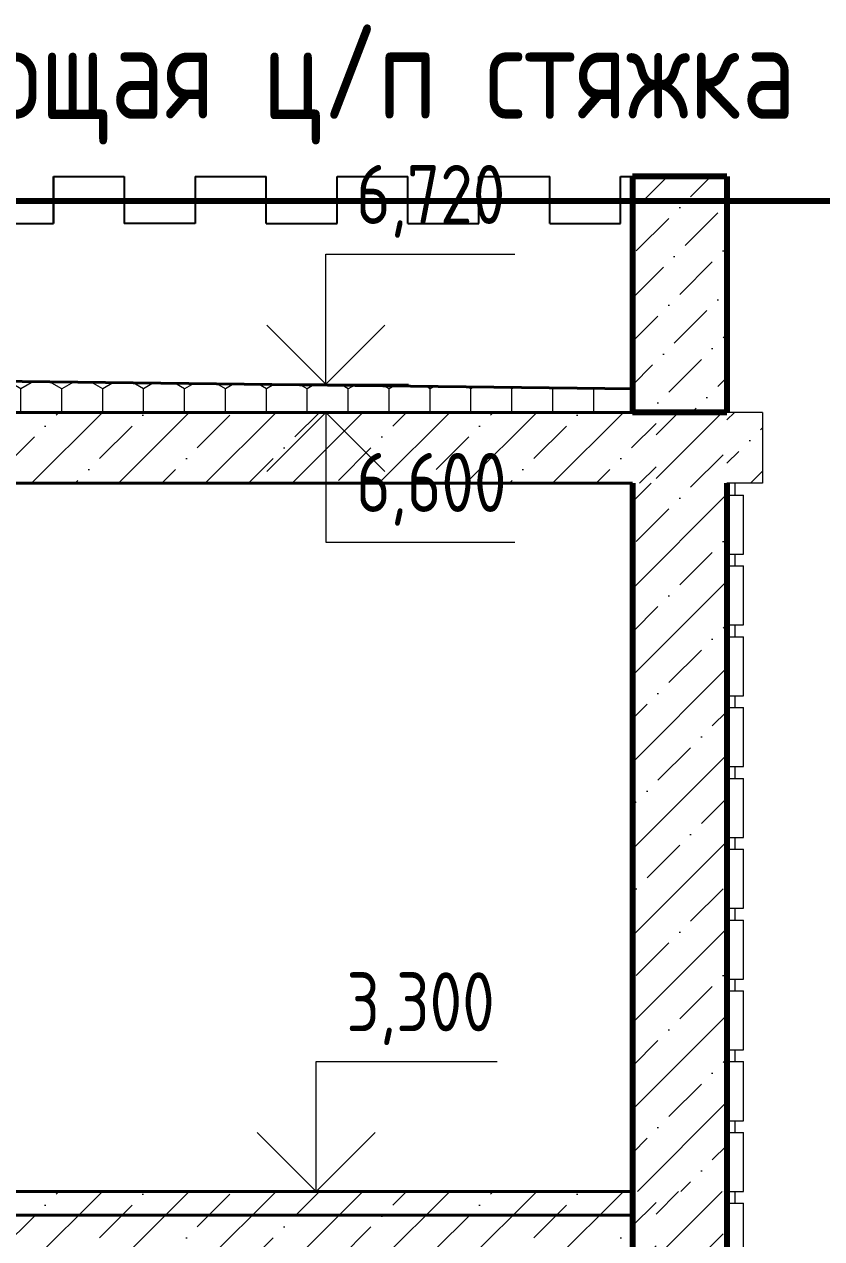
# Model space of a CAD drawing. Header units: feet. Extents: x -10410 to 374725, y -46422 to 88923.
# Drawn here: x 163174 to 166549, y 3100 to 8244 of the extents above; entities that cross this region are included whole.
import ezdxf
from ezdxf.enums import TextEntityAlignment as Align

# ---------------------------------------------------------------- set-up
doc = ezdxf.new("R2010")
doc.units = ezdxf.units.FT
doc.header["$MEASUREMENT"] = 0
doc.set_wipeout_variables(frame=1)
doc.linetypes.add('Wipeout_Contour', pattern=[1000, 0, -1000])
for name, color, linetype in [('Интерьер - Мебель', 7, 'Continuous'), ('Конструктив - Перекрытия', 7, 'Continuous'), ('Конструктив - Стены Несущие', 7, 'Continuous')]:
    doc.layers.add(name, color=color, linetype=linetype)
for name, color, linetype, lineweight in [('Интерьер - Мебель_Ном._пера__1', 7, 'Continuous', 20), ('Интерьер - Мебель_Ном._пера__7', 7, 'Continuous', 20), ('Конструктив - Перекрытия_Ном._пера__120', 7, 'Continuous', 5), ('Конструктив - Перекрытия_Ном._пера__21', 7, 'Continuous', 40), ('Конструктив - Стены Несущие_Ном._пера__120', 7, 'Continuous', 5), ('Конструктив - Стены Несущие_Ном._пера__47', 7, 'Continuous', 80), ('Маркер - Оси_Ном._пера__1', 7, 'Continuous', 20), ('Местность - Рельеф_Ном._пера__41', 7, 'Continuous', 80)]:
    doc.layers.add(name, color=color, linetype=linetype, lineweight=lineweight)
doc.layers.add('Конструктив - Перекрытия_Ном._пера__170', color=7, linetype='Continuous', lineweight=5, true_color=0x9f9f00)
doc.layers.add('Конструктив - Стены Несущие_Ном._пера__87', color=7, linetype='Continuous', lineweight=25, true_color=0x6a6a6a)
doc.styles.add('СГЕНЕРИР_СТИЛЬ_2', font='CS_Gost2304.shx')

# ---------------------------------------------------------------- blocks, each defined once
blk = doc.blocks.new('Отметка высоты 18')
at = {"layer": 'Интерьер - Мебель_Ном._пера__1', "linetype": 'Continuous'}
for p, q in [((0, 0), (0, 550)), ((0, 550), (766.1, 550)), ((0, 0), (-250, 250)), ((0, 0), (250, 250)), ((0, 0), (-550, 0)), ((0, 0), (350, 0))]:
    blk.add_line(p, q, dxfattribs=at)
at = {"layer": 'Интерьер - Мебель_Ном._пера__1', "style": 'СГЕНЕРИР_СТИЛЬ_2'}
blk.add_attdef('ac_toplevel', text='', height=250, dxfattribs=at).set_placement((0, 603.5), align=Align.BOTTOM_LEFT)
blk = doc.blocks.new('Отметка высоты 18_3')
at = {"layer": 'Интерьер - Мебель_Ном._пера__1', "linetype": 'Continuous'}
for p, q in [((0, 0), (0, 550)), ((0, 550), (800, 550)), ((0, 0), (-250, 250)), ((0, 0), (250, 250)), ((0, 0), (-550, 0)), ((0, 0), (350, 0))]:
    blk.add_line(p, q, dxfattribs=at)
at = {"layer": 'Интерьер - Мебель_Ном._пера__1', "style": 'СГЕНЕРИР_СТИЛЬ_2'}
blk.add_attdef('ac_toplevel', text='', height=250, dxfattribs=at).set_placement((0, 603.5), align=Align.BOTTOM_LEFT)
blk = doc.blocks.new('Отметка высоты 18_4')
at = {"layer": 'Интерьер - Мебель_Ном._пера__1', "linetype": 'Continuous'}
for p, q in [((0, 0), (-550, 0)), ((0, 0), (-250, -250)), ((0, 0), (0, -550)), ((0, 0), (350, 0)), ((0, 0), (250, -250)), ((0, -550), (800, -550))]:
    blk.add_line(p, q, dxfattribs=at)
at = {"layer": 'Интерьер - Мебель_Ном._пера__1', "style": 'СГЕНЕРИР_СТИЛЬ_2'}
blk.add_attdef('ac_toplevel', text='', height=250, dxfattribs=at).set_placement((0, -496.5), align=Align.BOTTOM_LEFT)

msp = doc.modelspace()

# ---------------------------------------------------------------- hatches: boundary and pattern name
at = {"layer": 'Конструктив - Стены Несущие_Ном._пера__120', "linetype": 'Continuous'}
h = msp.add_hatch(dxfattribs=at)
h.set_pattern_fill('ЛИНИИ_НАКЛОННЫЕ_ШТРИХПУН_B2', color=256, style=0, pattern_type=2)
h.set_pattern_definition([(45, (165948.16, 7100), (-183.85, 183.85), [195, -65, 0, -65]), (45, (165971.14, 7306.83), (-183.85, 183.85), [195, -65, 0, -65])])
h.paths.add_polyline_path([(166148.16301, 7600), (165748.16301, 7600), (165748.16301, 6600), (166148.16301, 6600)])
h = msp.add_hatch(dxfattribs=at)
h.set_pattern_fill('СЕТКА_ШЕСТИУГОЛЬНАЯ', color=256, style=0, pattern_type=2)
h.set_pattern_definition([(90, (0, 0), (-173.20508, 0), [100, -200]), (90, (-86.6, 150), (-173.20508, 0), [100, -200]), (150, (-3e-13, 100), (86.60254, 150), [100, -200]), (150, (-173.2, 100), (86.60254, 150), [100, -200]), (210, (0, 0), (-86.60254, 150), [100, -200]), (210, (-173.2, -6e-13), (-86.60254, 150), [100, -200])])
h.paths.add_polyline_path([(156548.16301, 6600), (165748.16301, 6600), (165748.16301, 6700), (156548.16301, 6812.01401)])

# ---------------------------------------------------------------- linework, layer by layer
at = {"layer": 'Конструктив - Перекрытия_Ном._пера__21', "linetype": 'Continuous'}
for p, q in [((165748.16301, 6700), (156548.16301, 6812.01401)), ((165748.16301, 6600), (156548.16301, 6600)), ((165748.16301, 3200), (156548.16301, 3200))]:
    msp.add_line(p, q, dxfattribs=at)
at = {"layer": 'Конструктив - Стены Несущие_Ном._пера__47', "linetype": 'Continuous'}
for p, q in [((165748.16301, 7600), (165748.16301, 6600)), ((166148.16301, 7600), (165748.16301, 7600))]:
    msp.add_line(p, q, dxfattribs=at)
at = {"layer": 'Конструктив - Стены Несущие_Ном._пера__87', "linetype": 'Continuous'}
for p, q in [((163297.43614, 7600), (163597.30878, 7600)), ((163297.43614, 7600), (163297.43614, 7400)), ((163297.43614, 7400), (163297.43614, 7600)), ((163597.30878, 7600), (163597.30878, 7400)), ((163897.30878, 7600), (164197.79077, 7600)), ((163897.30878, 7600), (163897.30878, 7400)), ((164197.79077, 7400), (164197.79077, 7600)), ((164497.79077, 7600), (164798.02434, 7600)), ((164497.79077, 7400), (164497.79077, 7600)), ((164798.02434, 7400), (164798.02434, 7600)), ((165098.02434, 7600), (165397.86726, 7600)), ((165098.02434, 7400), (165098.02434, 7600)), ((165397.86726, 7400), (165397.86726, 7600)), ((165697.86726, 7600), (165748.16301, 7600)), ((165697.86726, 7400), (165697.86726, 7600)), ((162997.43614, 7400), (163297.43614, 7400)), ((163897.30878, 7400), (163597.30878, 7400)), ((164197.79077, 7400), (164497.79077, 7400)), ((164798.02434, 7400), (165098.02434, 7400)), ((165397.86726, 7400), (165697.86726, 7400))]:
    msp.add_line(p, q, dxfattribs=at)
at = {"layer": 'Местность - Рельеф_Ном._пера__41', "linetype": 'Continuous'}
msp.add_line((160418.42452, 7495.90048), (172772.52187, 7495.90048), dxfattribs=at)

# ---------------------------------------------------------------- block references
at = {"layer": 'Интерьер - Мебель', "linetype": 'Continuous'}
ref = msp.add_blockref('Отметка высоты 18_3', (164450.61957, 6719.79816), dxfattribs=dict(at, zscale=1000))
ref.add_attrib('ac_toplevel', ' 6,720', dxfattribs={"layer": 'Интерьер - Мебель_Ном._пера__1', "color": 7, "height": 250, "style": 'СГЕНЕРИР_СТИЛЬ_2'}).set_placement((164450.61957, 7323.25331), align=Align.BOTTOM_LEFT)

# ---------------------------------------------------------------- texts
at = {"layer": 'Маркер - Оси_Ном._пера__1', "linetype": 'Continuous', "insert": (160703.32075, 7989.55277), "char_height": 400, "attachment_point": 4, "style": 'СГЕНЕРИР_СТИЛЬ_2'}
msp.add_mtext('\\A1;{\\FCS_Gost2304.shx;Выравнивающая ц/п стяжка}', dxfattribs=at)

# ---------------------------------------------------------------- wipeouts: each hides what was drawn before it
at = {"color": 254, "linetype": 'Wipeout_Contour', "lineweight": 0, "ltscale": 664850.358005}
msp.add_wipeout([(166148.16301, 3000), (166218.16301, 3000), (166218.16301, 3250), (166148.16301, 3250)], dxfattribs=at).dxf.layer = 'Интерьер - Мебель'
at = {"color": 254, "linetype": 'Wipeout_Contour', "lineweight": 0, "ltscale": 1308732.855418321}
msp.add_wipeout([(165748.163, 6300), (162748.20216, 6300), (162748.20216, 5436.99999), (162767.20214, 5436.99999), (162767.20214, 5435.79268), (162767.20214, 5386.99999), (162767.20214, 3300), (165748.163, 3300)], dxfattribs=at).dxf.layer = 'Конструктив - Стены Несущие'

# ---------------------------------------------------------------- next in the draw order: hatches: boundary and pattern name
at = {"layer": 'Конструктив - Стены Несущие_Ном._пера__120', "linetype": 'Continuous'}
h = msp.add_hatch(dxfattribs=at)
h.set_pattern_fill('ЖЕЛЕЗОБЕТОН', color=256, style=0, pattern_type=2)
h.set_pattern_definition([(45, (161148.16, 6450), (-183.848, 183.848), []), (45, (161056.24, 6541.92), (-183.848, 183.848), [195, -65, 0, -65])])
h.paths.add_polyline_path([(165848.16288, 6300), (165848.16288, 6600), (156448.16295, 6600), (156448.16295, 6300)])
h = msp.add_hatch(dxfattribs=at)
h.set_pattern_fill('ЖЕЛЕЗОБЕТОН', color=256, style=0, pattern_type=2)
h.set_pattern_definition([(45, (161148.16, 3150), (-183.848, 183.848), []), (45, (161056.24, 3241.92), (-183.848, 183.848), [195, -65, 0, -65])])
h.paths.add_polyline_path([(165848.16288, 3000), (165848.16288, 3300), (156448.16295, 3300), (156448.16295, 3000)])

# ---------------------------------------------------------------- next in the draw order: linework, layer by layer
at = {"layer": 'Интерьер - Мебель_Ном._пера__7', "linetype": 'Continuous'}
msp.add_line((166218.16301, 3000), (166218.16301, 3250), dxfattribs=at)
at = {"layer": 'Конструктив - Перекрытия_Ном._пера__21', "linetype": 'Continuous'}
for p, q in [((165748.16301, 6300), (162748.20216, 6300)), ((165748.16301, 3300), (162748.20216, 3300))]:
    msp.add_line(p, q, dxfattribs=at)
at = {"layer": 'Конструктив - Стены Несущие_Ном._пера__47', "linetype": 'Continuous'}
msp.add_line((165748.16301, 6300), (165748.16301, 3000), dxfattribs=at)

# ---------------------------------------------------------------- next in the draw order: block references
at = {"layer": 'Интерьер - Мебель', "linetype": 'Continuous'}
ref = msp.add_blockref('Отметка высоты 18_4', (164450.61957, 6600), dxfattribs=dict(at, zscale=1000))
ref.add_attrib('ac_toplevel', ' 6,600', dxfattribs={"layer": 'Интерьер - Мебель_Ном._пера__1', "color": 7, "height": 250, "style": 'СГЕНЕРИР_СТИЛЬ_2'}).set_placement((164450.61957, 6103.45515), align=Align.BOTTOM_LEFT)
ref = msp.add_blockref('Отметка высоты 18', (164409.03073, 3300), dxfattribs=dict(at, zscale=1000))
ref.add_attrib('ac_toplevel', ' 3,300', dxfattribs={"layer": 'Интерьер - Мебель_Ном._пера__1', "color": 7, "height": 250, "style": 'СГЕНЕРИР_СТИЛЬ_2'}).set_placement((164409.03073, 3903.45515), align=Align.BOTTOM_LEFT)

# ---------------------------------------------------------------- next in the draw order: wipeouts: each hides what was drawn before it
at = {"color": 254, "linetype": 'Wipeout_Contour', "lineweight": 0, "ltscale": 664791.742565}
msp.add_wipeout([(166148.16301, 3250), (166183.16301, 3250), (166183.16301, 3300), (166148.16301, 3300)], dxfattribs=at).dxf.layer = 'Интерьер - Мебель'

# ---------------------------------------------------------------- next in the draw order: linework, layer by layer
at = {"layer": 'Интерьер - Мебель_Ном._пера__7', "linetype": 'Continuous'}
msp.add_line((166148.16301, 3250), (166218.16301, 3250), dxfattribs=at)

# ---------------------------------------------------------------- next in the draw order: wipeouts: each hides what was drawn before it
at = {"color": 254, "linetype": 'Wipeout_Contour', "lineweight": 0, "ltscale": 664874.001988}
msp.add_wipeout([(166148.16301, 3300), (166218.16301, 3300), (166218.16301, 3550), (166148.16301, 3550)], dxfattribs=at).dxf.layer = 'Интерьер - Мебель'

# ---------------------------------------------------------------- next in the draw order: hatches: boundary and pattern name
at = {"layer": 'Конструктив - Стены Несущие_Ном._пера__120', "linetype": 'Continuous'}
h = msp.add_hatch(dxfattribs=at)
h.set_pattern_fill('ЖЕЛЕЗОБЕТОН', color=256, style=0, pattern_type=2)
h.set_pattern_definition([(45, (165948.16, 1650), (-183.848, 183.848), []), (45, (165856.24, 1741.92), (-183.848, 183.848), [195, -65, 0, -65])])
h.paths.add_polyline_path([(166148.16301, 3300), (165848.16288, 3300), (165848.16288, 3000), (165748.16301, 3000), (165748.16301, 0), (166148.16301, 0)])

# ---------------------------------------------------------------- next in the draw order: linework, layer by layer
at = {"layer": 'Интерьер - Мебель_Ном._пера__7', "linetype": 'Continuous'}
for p, q in [((166218.16301, 3300), (166218.16301, 3550)), ((166148.16301, 3300), (166218.16301, 3300)), ((166183.16301, 3250), (166183.16301, 3300))]:
    msp.add_line(p, q, dxfattribs=at)
at = {"layer": 'Конструктив - Стены Несущие_Ном._пера__47', "linetype": 'Continuous'}
msp.add_line((166148.16301, 3300), (166148.16301, 0), dxfattribs=at)

# ---------------------------------------------------------------- next in the draw order: wipeouts: each hides what was drawn before it
at = {"color": 254, "linetype": 'Wipeout_Contour', "lineweight": 0, "ltscale": 664816.471653}
msp.add_wipeout([(166148.16301, 3550), (166183.16301, 3550), (166183.16301, 3600), (166148.16301, 3600)], dxfattribs=at).dxf.layer = 'Интерьер - Мебель'

# ---------------------------------------------------------------- next in the draw order: linework, layer by layer
at = {"layer": 'Интерьер - Мебель_Ном._пера__7', "linetype": 'Continuous'}
msp.add_line((166148.16301, 3550), (166218.16301, 3550), dxfattribs=at)

# ---------------------------------------------------------------- next in the draw order: wipeouts: each hides what was drawn before it
at = {"color": 254, "linetype": 'Wipeout_Contour', "lineweight": 0, "ltscale": 664899.810871}
msp.add_wipeout([(166148.16301, 3600), (166218.16301, 3600), (166218.16301, 3850), (166148.16301, 3850)], dxfattribs=at).dxf.layer = 'Интерьер - Мебель'

# ---------------------------------------------------------------- next in the draw order: linework, layer by layer
at = {"layer": 'Интерьер - Мебель_Ном._пера__7', "linetype": 'Continuous'}
for p, q in [((166218.16301, 3600), (166218.16301, 3850)), ((166148.16301, 3600), (166218.16301, 3600)), ((166183.16301, 3550), (166183.16301, 3600))]:
    msp.add_line(p, q, dxfattribs=at)

# ---------------------------------------------------------------- next in the draw order: wipeouts: each hides what was drawn before it
at = {"color": 254, "linetype": 'Wipeout_Contour', "lineweight": 0, "ltscale": 664843.365748}
msp.add_wipeout([(166148.16301, 3850), (166183.16301, 3850), (166183.16301, 3900), (166148.16301, 3900)], dxfattribs=at).dxf.layer = 'Интерьер - Мебель'

# ---------------------------------------------------------------- next in the draw order: linework, layer by layer
at = {"layer": 'Интерьер - Мебель_Ном._пера__7', "linetype": 'Continuous'}
msp.add_line((166148.16301, 3850), (166218.16301, 3850), dxfattribs=at)

# ---------------------------------------------------------------- next in the draw order: wipeouts: each hides what was drawn before it
at = {"color": 254, "linetype": 'Wipeout_Contour', "lineweight": 0, "ltscale": 664927.784404}
msp.add_wipeout([(166148.16301, 3900), (166218.16301, 3900), (166218.16301, 4150), (166148.16301, 4150)], dxfattribs=at).dxf.layer = 'Интерьер - Мебель'

# ---------------------------------------------------------------- next in the draw order: linework, layer by layer
at = {"layer": 'Интерьер - Мебель_Ном._пера__7', "linetype": 'Continuous'}
for p, q in [((166218.16301, 3900), (166218.16301, 4150)), ((166148.16301, 3900), (166218.16301, 3900)), ((166183.16301, 3850), (166183.16301, 3900))]:
    msp.add_line(p, q, dxfattribs=at)

# ---------------------------------------------------------------- next in the draw order: wipeouts: each hides what was drawn before it
at = {"color": 254, "linetype": 'Wipeout_Contour', "lineweight": 0, "ltscale": 664872.424588}
msp.add_wipeout([(166148.16301, 4150), (166183.16301, 4150), (166183.16301, 4200), (166148.16301, 4200)], dxfattribs=at).dxf.layer = 'Интерьер - Мебель'

# ---------------------------------------------------------------- next in the draw order: linework, layer by layer
at = {"layer": 'Интерьер - Мебель_Ном._пера__7', "linetype": 'Continuous'}
msp.add_line((166148.16301, 4150), (166218.16301, 4150), dxfattribs=at)

# ---------------------------------------------------------------- next in the draw order: wipeouts: each hides what was drawn before it
at = {"color": 254, "linetype": 'Wipeout_Contour', "lineweight": 0, "ltscale": 664957.922313}
msp.add_wipeout([(166148.16301, 4200), (166218.16301, 4200), (166218.16301, 4450), (166148.16301, 4450)], dxfattribs=at).dxf.layer = 'Интерьер - Мебель'

# ---------------------------------------------------------------- next in the draw order: linework, layer by layer
at = {"layer": 'Интерьер - Мебель_Ном._пера__7', "linetype": 'Continuous'}
for p, q in [((166218.16301, 4200), (166218.16301, 4450)), ((166148.16301, 4200), (166218.16301, 4200)), ((166183.16301, 4150), (166183.16301, 4200))]:
    msp.add_line(p, q, dxfattribs=at)

# ---------------------------------------------------------------- next in the draw order: wipeouts: each hides what was drawn before it
at = {"color": 254, "linetype": 'Wipeout_Contour', "lineweight": 0, "ltscale": 664903.647889}
msp.add_wipeout([(166148.16301, 4450), (166183.16301, 4450), (166183.16301, 4500), (166148.16301, 4500)], dxfattribs=at).dxf.layer = 'Интерьер - Мебель'

# ---------------------------------------------------------------- next in the draw order: linework, layer by layer
at = {"layer": 'Интерьер - Мебель_Ном._пера__7', "linetype": 'Continuous'}
msp.add_line((166148.16301, 4450), (166218.16301, 4450), dxfattribs=at)

# ---------------------------------------------------------------- next in the draw order: wipeouts: each hides what was drawn before it
at = {"color": 254, "linetype": 'Wipeout_Contour', "lineweight": 0, "ltscale": 664990.224304}
msp.add_wipeout([(166148.16301, 4500), (166218.16301, 4500), (166218.16301, 4750), (166148.16301, 4750)], dxfattribs=at).dxf.layer = 'Интерьер - Мебель'

# ---------------------------------------------------------------- next in the draw order: linework, layer by layer
at = {"layer": 'Интерьер - Мебель_Ном._пера__7', "linetype": 'Continuous'}
for p, q in [((166218.16301, 4500), (166218.16301, 4750)), ((166148.16301, 4500), (166218.16301, 4500)), ((166183.16301, 4450), (166183.16301, 4500))]:
    msp.add_line(p, q, dxfattribs=at)

# ---------------------------------------------------------------- next in the draw order: wipeouts: each hides what was drawn before it
at = {"color": 254, "linetype": 'Wipeout_Contour', "lineweight": 0, "ltscale": 664937.035346}
msp.add_wipeout([(166148.16301, 4750), (166183.16301, 4750), (166183.16301, 4800), (166148.16301, 4800)], dxfattribs=at).dxf.layer = 'Интерьер - Мебель'

# ---------------------------------------------------------------- next in the draw order: linework, layer by layer
at = {"layer": 'Интерьер - Мебель_Ном._пера__7', "linetype": 'Continuous'}
msp.add_line((166148.16301, 4750), (166218.16301, 4750), dxfattribs=at)

# ---------------------------------------------------------------- next in the draw order: wipeouts: each hides what was drawn before it
at = {"color": 254, "linetype": 'Wipeout_Contour', "lineweight": 0, "ltscale": 665024.690062}
msp.add_wipeout([(166148.16301, 4800), (166218.16301, 4800), (166218.16301, 5050), (166148.16301, 5050)], dxfattribs=at).dxf.layer = 'Интерьер - Мебель'

# ---------------------------------------------------------------- next in the draw order: linework, layer by layer
at = {"layer": 'Интерьер - Мебель_Ном._пера__7', "linetype": 'Continuous'}
for p, q in [((166218.16301, 4800), (166218.16301, 5050)), ((166148.16301, 4800), (166218.16301, 4800)), ((166183.16301, 4750), (166183.16301, 4800))]:
    msp.add_line(p, q, dxfattribs=at)

# ---------------------------------------------------------------- next in the draw order: wipeouts: each hides what was drawn before it
at = {"color": 254, "linetype": 'Wipeout_Contour', "lineweight": 0, "ltscale": 664972.586632}
msp.add_wipeout([(166148.16301, 5050), (166183.16301, 5050), (166183.16301, 5100), (166148.16301, 5100)], dxfattribs=at).dxf.layer = 'Интерьер - Мебель'

# ---------------------------------------------------------------- next in the draw order: linework, layer by layer
at = {"layer": 'Интерьер - Мебель_Ном._пера__7', "linetype": 'Continuous'}
msp.add_line((166148.16301, 5050), (166218.16301, 5050), dxfattribs=at)

# ---------------------------------------------------------------- next in the draw order: wipeouts: each hides what was drawn before it
at = {"color": 254, "linetype": 'Wipeout_Contour', "lineweight": 0, "ltscale": 665061.319249}
msp.add_wipeout([(166148.16301, 5100), (166218.16301, 5100), (166218.16301, 5350), (166148.16301, 5350)], dxfattribs=at).dxf.layer = 'Интерьер - Мебель'

# ---------------------------------------------------------------- next in the draw order: linework, layer by layer
at = {"layer": 'Интерьер - Мебель_Ном._пера__7', "linetype": 'Continuous'}
for p, q in [((166218.16301, 5100), (166218.16301, 5350)), ((166148.16301, 5100), (166218.16301, 5100)), ((166183.16301, 5050), (166183.16301, 5100))]:
    msp.add_line(p, q, dxfattribs=at)

# ---------------------------------------------------------------- next in the draw order: wipeouts: each hides what was drawn before it
at = {"color": 254, "linetype": 'Wipeout_Contour', "lineweight": 0, "ltscale": 665010.301402}
msp.add_wipeout([(166148.16301, 5350), (166183.16301, 5350), (166183.16301, 5400), (166148.16301, 5400)], dxfattribs=at).dxf.layer = 'Интерьер - Мебель'

# ---------------------------------------------------------------- next in the draw order: linework, layer by layer
at = {"layer": 'Интерьер - Мебель_Ном._пера__7', "linetype": 'Continuous'}
msp.add_line((166148.16301, 5350), (166218.16301, 5350), dxfattribs=at)

# ---------------------------------------------------------------- next in the draw order: wipeouts: each hides what was drawn before it
at = {"color": 254, "linetype": 'Wipeout_Contour', "lineweight": 0, "ltscale": 665100.11151}
msp.add_wipeout([(166148.16301, 5400), (166218.16301, 5400), (166218.16301, 5650), (166148.16301, 5650)], dxfattribs=at).dxf.layer = 'Интерьер - Мебель'

# ---------------------------------------------------------------- next in the draw order: linework, layer by layer
at = {"layer": 'Интерьер - Мебель_Ном._пера__7', "linetype": 'Continuous'}
for p, q in [((166218.16301, 5400), (166218.16301, 5650)), ((166148.16301, 5400), (166218.16301, 5400)), ((166183.16301, 5350), (166183.16301, 5400))]:
    msp.add_line(p, q, dxfattribs=at)

# ---------------------------------------------------------------- next in the draw order: wipeouts: each hides what was drawn before it
at = {"color": 254, "linetype": 'Wipeout_Contour', "lineweight": 0, "ltscale": 665050.179287}
msp.add_wipeout([(166148.16301, 5650), (166183.16301, 5650), (166183.16301, 5700), (166148.16301, 5700)], dxfattribs=at).dxf.layer = 'Интерьер - Мебель'

# ---------------------------------------------------------------- next in the draw order: linework, layer by layer
at = {"layer": 'Интерьер - Мебель_Ном._пера__7', "linetype": 'Continuous'}
msp.add_line((166148.16301, 5650), (166218.16301, 5650), dxfattribs=at)

# ---------------------------------------------------------------- next in the draw order: wipeouts: each hides what was drawn before it
at = {"color": 254, "linetype": 'Wipeout_Contour', "lineweight": 0, "ltscale": 665141.066464}
msp.add_wipeout([(166148.16301, 5700), (166218.16301, 5700), (166218.16301, 5950), (166148.16301, 5950)], dxfattribs=at).dxf.layer = 'Интерьер - Мебель'

# ---------------------------------------------------------------- next in the draw order: linework, layer by layer
at = {"layer": 'Интерьер - Мебель_Ном._пера__7', "linetype": 'Continuous'}
for p, q in [((166218.16301, 5700), (166218.16301, 5950)), ((166148.16301, 5700), (166218.16301, 5700)), ((166183.16301, 5650), (166183.16301, 5700))]:
    msp.add_line(p, q, dxfattribs=at)

# ---------------------------------------------------------------- next in the draw order: wipeouts: each hides what was drawn before it
at = {"color": 254, "linetype": 'Wipeout_Contour', "lineweight": 0, "ltscale": 665092.219897}
msp.add_wipeout([(166148.16301, 5950), (166183.16301, 5950), (166183.16301, 6000), (166148.16301, 6000)], dxfattribs=at).dxf.layer = 'Интерьер - Мебель'

# ---------------------------------------------------------------- next in the draw order: linework, layer by layer
at = {"layer": 'Интерьер - Мебель_Ном._пера__7', "linetype": 'Continuous'}
msp.add_line((166148.16301, 5950), (166218.16301, 5950), dxfattribs=at)

# ---------------------------------------------------------------- next in the draw order: wipeouts: each hides what was drawn before it
at = {"color": 254, "linetype": 'Wipeout_Contour', "lineweight": 0, "ltscale": 665184.183714}
msp.add_wipeout([(166148.16301, 6000), (166218.16301, 6000), (166218.16301, 6250), (166148.16301, 6250)], dxfattribs=at).dxf.layer = 'Интерьер - Мебель'

# ---------------------------------------------------------------- next in the draw order: linework, layer by layer
at = {"layer": 'Интерьер - Мебель_Ном._пера__7', "linetype": 'Continuous'}
for p, q in [((166218.16301, 6000), (166218.16301, 6250)), ((166148.16301, 6000), (166218.16301, 6000)), ((166183.16301, 5950), (166183.16301, 6000))]:
    msp.add_line(p, q, dxfattribs=at)

# ---------------------------------------------------------------- next in the draw order: wipeouts: each hides what was drawn before it
at = {"color": 254, "linetype": 'Wipeout_Contour', "lineweight": 0, "ltscale": 665136.422823}
msp.add_wipeout([(166148.16301, 6250), (166183.16301, 6250), (166183.16301, 6300), (166148.16301, 6300)], dxfattribs=at).dxf.layer = 'Интерьер - Мебель'

# ---------------------------------------------------------------- next in the draw order: linework, layer by layer
at = {"layer": 'Интерьер - Мебель_Ном._пера__7', "linetype": 'Continuous'}
msp.add_line((166148.16301, 6250), (166218.16301, 6250), dxfattribs=at)

# ---------------------------------------------------------------- next in the draw order: wipeouts: each hides what was drawn before it
at = {"color": 254, "linetype": 'Wipeout_Contour', "lineweight": 0, "ltscale": 665393.295613}
msp.add_wipeout([(166298.16299, 6300), (166298.16299, 6600), (166148.1629, 6600), (166148.1629, 6300)], dxfattribs=at).dxf.layer = 'Конструктив - Перекрытия'

# ---------------------------------------------------------------- next in the draw order: hatches: boundary and pattern name
at = {"layer": 'Конструктив - Перекрытия_Ном._пера__170', "linetype": 'Continuous'}
h = msp.add_hatch(dxfattribs=at)
h.set_pattern_fill('ЖЕЛЕЗОБЕТОН', color=256, style=0, pattern_type=2)
h.set_pattern_definition([(45, (0, 0), (-183.84776, 183.84776), []), (45, (-91.92, 91.92), (-183.84776, 183.84776), [195, -65, 0, -65])])
h.paths.add_polyline_path([(166298.16299, 6300), (166298.16299, 6600), (166148.1629, 6600), (166148.1629, 6300)])
at = {"layer": 'Конструктив - Стены Несущие_Ном._пера__120', "linetype": 'Continuous'}
h = msp.add_hatch(dxfattribs=at)
h.set_pattern_fill('ЖЕЛЕЗОБЕТОН', color=256, style=0, pattern_type=2)
h.set_pattern_definition([(45, (165948.16, 4950), (-183.848, 183.848), []), (45, (165856.24, 5041.92), (-183.848, 183.848), [195, -65, 0, -65])])
h.paths.add_polyline_path([(166148.1629, 6600), (165848.16288, 6600), (165848.16288, 6300), (165748.16301, 6300), (165748.16301, 3300), (166148.16301, 3300)])

# ---------------------------------------------------------------- next in the draw order: linework, layer by layer
at = {"layer": 'Интерьер - Мебель_Ном._пера__7', "linetype": 'Continuous'}
msp.add_line((166183.16301, 6250), (166183.16301, 6300), dxfattribs=at)
at = {"layer": 'Конструктив - Перекрытия_Ном._пера__120', "linetype": 'Continuous'}
for p, q in [((166298.16299, 6600), (166148.1629, 6600)), ((166298.16299, 6600), (166298.16299, 6300)), ((166298.16299, 6300), (166148.1629, 6300))]:
    msp.add_line(p, q, dxfattribs=at)
at = {"layer": 'Конструктив - Стены Несущие_Ном._пера__47', "linetype": 'Continuous'}
for p, q in [((166148.16301, 7600), (166148.16301, 6600)), ((166148.1629, 6300), (166148.16301, 3300))]:
    msp.add_line(p, q, dxfattribs=at)
at = {"layer": 'Конструктив - Стены Несущие_Ном._пера__47', "linetype": 'Continuous', "flags": 128}
msp.add_lwpolyline([(166148.16301, 6600), (165848.16288, 6600), (165748.16301, 6600)], dxfattribs=at)

doc.saveas('drawing.dxf')
